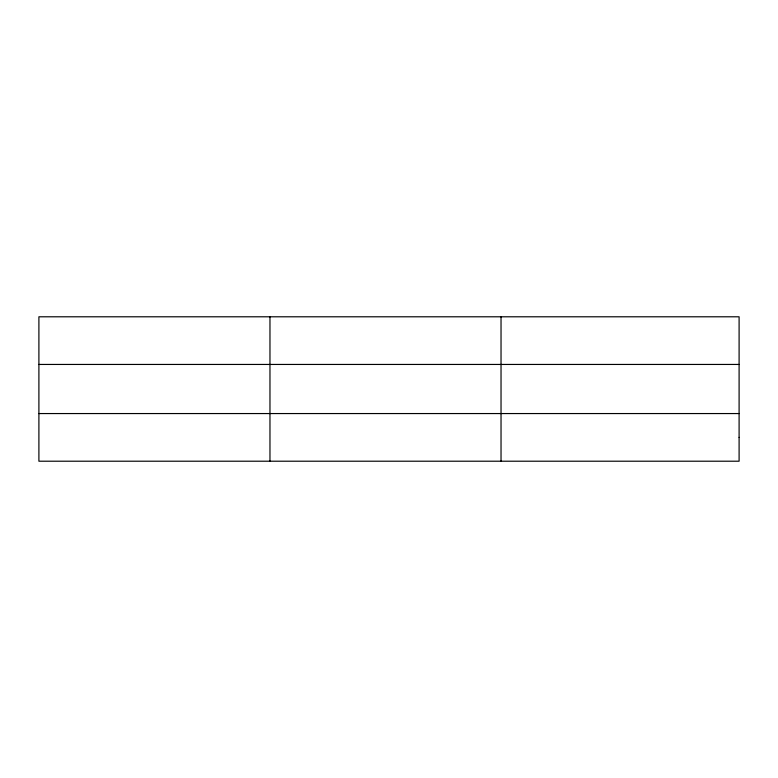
<?xml version="1.0" encoding="UTF-8"?>
<svg xmlns="http://www.w3.org/2000/svg" width="778" height="778" viewBox="0 0 778 778"><rect width="100%" height="100%" fill="white"/><g stroke="black" fill="none" stroke-linecap="round" stroke-linejoin="round"><path stroke-width="1.17" d="M269.966 461.208L269.966 316.792M501.032 461.208L501.032 316.792M38.9 364.444L739.1 364.444M38.9 413.556L739.1 413.556M739.1 437.382L739.1 461.208L38.9 461.208L38.9 316.792L739.1 316.792L739.1 437.382"/></g></svg>
